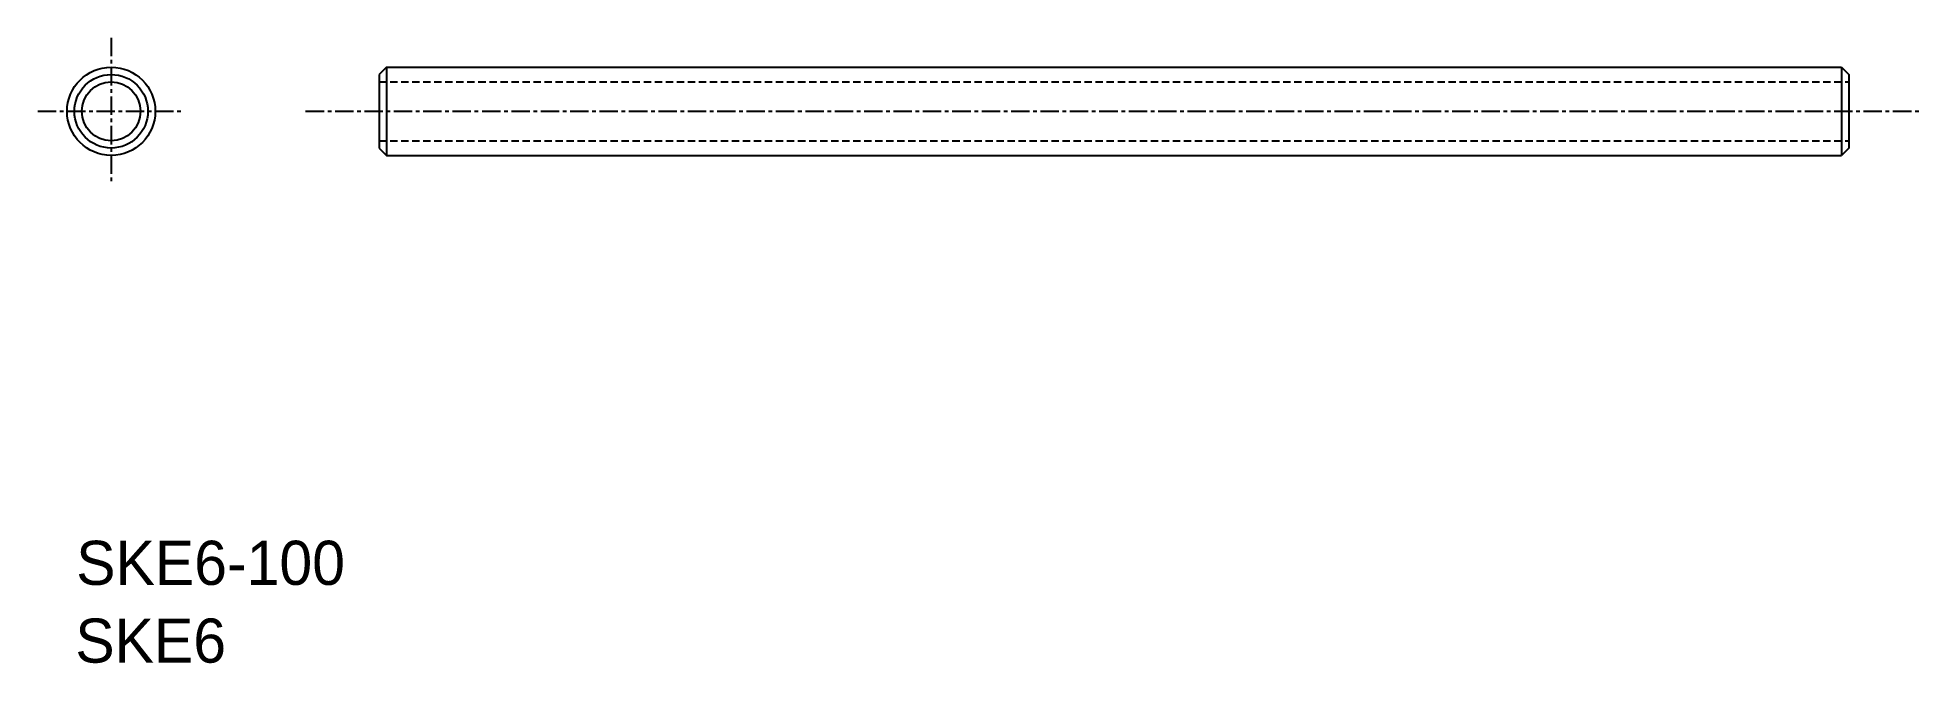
# Model space of a CAD drawing. Extents: x -111 to 17, y 57 to 99.
import ezdxf

# ---------------------------------------------------------------- set-up
doc = ezdxf.new("R2010")
doc.units = 0
doc.linetypes.add('CENTER', pattern=[2, 1.25, -0.25, 0.25, -0.25])
doc.linetypes.add('DASHED', pattern=[0.75, 0.5, -0.25])
doc.layers.get('0').update_dxf_attribs({"linetype": 'CONTINUOUS'})
doc.layers.add('CENTER', color=1, linetype='CENTER')

msp = doc.modelspace()

# ---------------------------------------------------------------- linework, layer by layer
at = {"color": 7, "linetype": 'CONTINUOUS'}
for p, q in [((-87.34, 97.09), (-87.84, 96.59)), ((-87.84, 96.59), (-87.84, 91.59)), ((-87.34, 97.09), (11.66, 97.09)), ((-87.34, 97.09), (-87.34, 91.09)), ((11.66, 97.09), (12.16, 96.59)), ((11.66, 97.09), (11.66, 91.09)), ((12.16, 96.59), (12.16, 91.59)), ((-87.84, 91.59), (-87.34, 91.09)), ((-87.34, 91.09), (11.66, 91.09)), ((12.16, 91.59), (11.66, 91.09))]:
    msp.add_line(p, q, dxfattribs=at)
at = {"color": 3, "linetype": 'DASHED'}
for p, q in [((-87.84, 96.09), (12.16, 96.09)), ((-87.84, 92.09), (12.16, 92.09))]:
    msp.add_line(p, q, dxfattribs=at)
at = {"color": 7, "linetype": 'CONTINUOUS'}
for radius in [3, 2.5, 2]:
    msp.add_circle((-106.07, 94.09), radius, dxfattribs=at)
at = {"layer": 'CENTER', "color": 1, "linetype": 'CENTER'}
for p, q in [((-106.07, 99.09), (-106.07, 89.09)), ((-111.07, 94.09), (-101.07, 94.09)), ((-92.84, 94.09), (17.16, 94.09))]:
    msp.add_line(p, q, dxfattribs=at)

# ---------------------------------------------------------------- texts
at = {"color": 7, "linetype": 'CONTINUOUS'}
for s, p in [('SKE6-100', (-108.45, 61.88)), ('SKE6', (-108.51, 56.59))]:
    msp.add_text(s, height=3, dxfattribs=at).set_placement(p)

doc.saveas('drawing.dxf')
